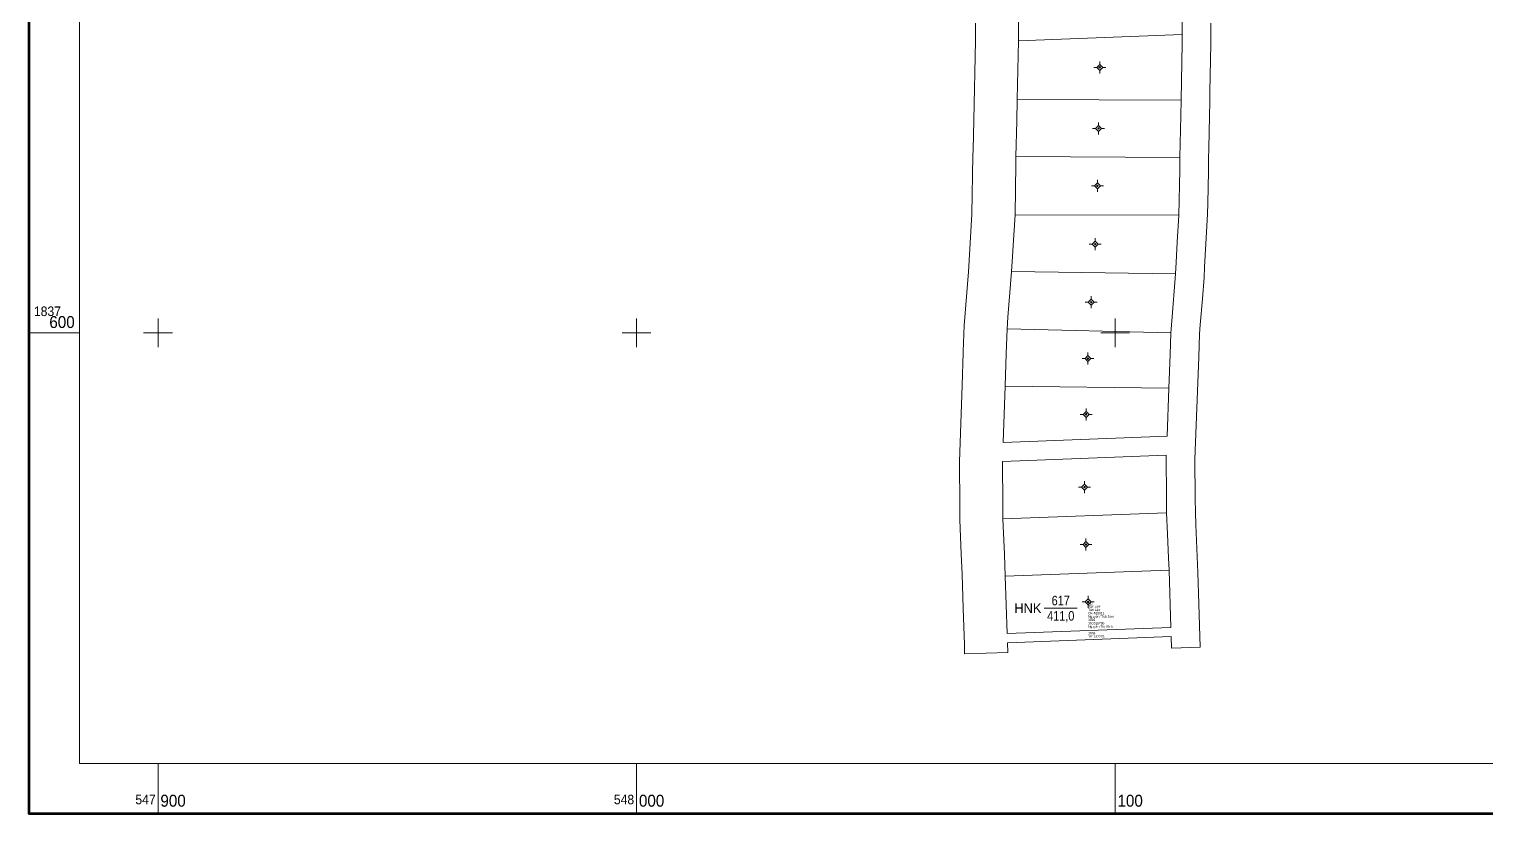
# Model space of a CAD drawing. Header units: metres. Extents: x 547873 to 548420, y 1837499 to 1838035.
# Drawn here: x 547873.1 to 548177.5, y 1837499.4 to 1837663.5 of the extents above; entities that cross this region are included whole.
import ezdxf
from ezdxf.enums import TextEntityAlignment as Align

# ---------------------------------------------------------------- set-up
doc = ezdxf.new("R2010")
doc.units = ezdxf.units.M
doc.header["$LTSCALE"] = 0.2
for name, color, linetype, lineweight in [('10', 7, 'Continuous', 13), ('11', 7, 'Continuous', 13), ('13', 7, 'Continuous', 13), ('23', 7, 'Continuous', 13), ('63', 7, 'Continuous', 13)]:
    doc.layers.add(name, color=color, linetype=linetype, lineweight=lineweight)
for name, color, linetype in [('15', 7, 'Continuous'), ('2', 7, 'Continuous'), ('4', 7, 'Continuous')]:
    doc.layers.add(name, color=color, linetype=linetype)

msp = doc.modelspace()

# ---------------------------------------------------------------- hatches: boundary and pattern name
at = {"layer": '11'}
for points in [[(548096.9398, 1837655.48, 1), (548096.6397, 1837655.48, 1)], [(548096.6898, 1837642.72, 1), (548096.3897, 1837642.72, 1)], [(548096.4698, 1837630.72, 1), (548096.1698, 1837630.72, 1)], [(548095.9998, 1837618.52, 1), (548095.6998, 1837618.52, 1)], [(548095.1698, 1837606.38, 1), (548094.8697, 1837606.38, 1)], [(548094.4898, 1837594.6, 1), (548094.1898, 1837594.6, 1)], [(548094.0798, 1837582.95, 1), (548093.7797, 1837582.95, 1)], [(548093.7698, 1837567.74, 1), (548093.4698, 1837567.74, 1)], [(548094.0698, 1837555.74, 1), (548093.7697, 1837555.74, 1)], [(548094.5098, 1837543.75, 1), (548094.2098, 1837543.75, 1)]]:
    msp.add_hatch(color=256, dxfattribs=at).paths.add_polyline_path(points)

# ---------------------------------------------------------------- linework, layer by layer
at = {"layer": '10'}
for p, q in [((548079.8, 1837661), (548114.02, 1837662.35)), ((548079.54, 1837648.78), (548113.79, 1837648.6)), ((548079.29, 1837636.83), (548113.54, 1837636.65)), ((548079.1, 1837624.69), (548113.32, 1837624.62)), ((548078.37, 1837612.79), (548112.63, 1837612.34)), ((548077.43, 1837600.81), (548111.66, 1837599.98)), ((548077.01, 1837588.82), (548111.23, 1837588.4)), ((548076.46, 1837573.08), (548110.68, 1837574.4)), ((548076.55, 1837561.09), (548110.78, 1837562.38)), ((548077.06, 1837549.1), (548111.29, 1837550.39))]:
    msp.add_line(p, q, dxfattribs=at)
at = {"layer": '11'}
for p, q in [((548096.79, 1837656.73), (548096.79, 1837656.1)), ((548096.16, 1837655.48), (548095.54, 1837655.48)), ((548096.79, 1837654.86), (548096.79, 1837654.23)), ((548098.04, 1837655.48), (548097.42, 1837655.48)), ((548096.54, 1837643.97), (548096.54, 1837643.34)), ((548095.92, 1837642.72), (548095.29, 1837642.72)), ((548096.54, 1837642.1), (548096.54, 1837641.47)), ((548097.79, 1837642.72), (548097.16, 1837642.72)), ((548096.32, 1837631.97), (548096.32, 1837631.34)), ((548095.7, 1837630.72), (548095.07, 1837630.72)), ((548096.32, 1837630.1), (548096.32, 1837629.47)), ((548097.57, 1837630.72), (548096.94, 1837630.72)), ((548095.85, 1837619.77), (548095.85, 1837619.14)), ((548095.22, 1837618.52), (548094.6, 1837618.52)), ((548095.85, 1837617.9), (548095.85, 1837617.27)), ((548097.1, 1837618.52), (548096.48, 1837618.52)), ((548095.02, 1837607.63), (548095.02, 1837607)), ((548094.4, 1837606.38), (548093.77, 1837606.38)), ((548095.02, 1837605.76), (548095.02, 1837605.13)), ((548096.27, 1837606.38), (548095.64, 1837606.38)), ((548094.34, 1837595.85), (548094.34, 1837595.22)), ((548093.72, 1837594.6), (548093.09, 1837594.6)), ((548094.34, 1837593.98), (548094.34, 1837593.35)), ((548095.59, 1837594.6), (548094.96, 1837594.6)), ((548093.3, 1837582.95), (548092.68, 1837582.95)), ((548093.93, 1837584.2), (548093.93, 1837583.58)), ((548095.18, 1837582.95), (548094.56, 1837582.95)), ((548093.93, 1837582.32), (548093.93, 1837581.7)), ((548093, 1837567.74), (548092.37, 1837567.74)), ((548093.62, 1837568.99), (548093.62, 1837568.36)), ((548094.87, 1837567.74), (548094.24, 1837567.74)), ((548093.62, 1837567.12), (548093.62, 1837566.49)), ((548093.3, 1837555.74), (548092.67, 1837555.74)), ((548093.92, 1837556.99), (548093.92, 1837556.36)), ((548095.17, 1837555.74), (548094.54, 1837555.74)), ((548093.92, 1837555.12), (548093.92, 1837554.49)), ((548093.74, 1837543.75), (548093.11, 1837543.75)), ((548094.36, 1837545), (548094.36, 1837544.38)), ((548095.61, 1837543.75), (548094.98, 1837543.75)), ((548094.36, 1837543.12), (548094.36, 1837542.5))]:
    msp.add_line(p, q, dxfattribs=at)
for points in [[(548096.79, 1837656.1), (548096.16, 1837655.48), (548096.79, 1837654.86), (548097.42, 1837655.48)], [(548096.54, 1837643.34), (548095.92, 1837642.72), (548096.54, 1837642.1), (548097.16, 1837642.72)], [(548096.32, 1837631.34), (548095.7, 1837630.72), (548096.32, 1837630.1), (548096.94, 1837630.72)], [(548095.85, 1837619.14), (548095.22, 1837618.52), (548095.85, 1837617.9), (548096.48, 1837618.52)], [(548095.02, 1837607), (548094.4, 1837606.38), (548095.02, 1837605.76), (548095.64, 1837606.38)], [(548094.34, 1837595.22), (548093.72, 1837594.6), (548094.34, 1837593.98), (548094.96, 1837594.6)], [(548093.93, 1837583.58), (548093.3, 1837582.95), (548093.93, 1837582.32), (548094.56, 1837582.95)], [(548093.62, 1837568.36), (548093, 1837567.74), (548093.62, 1837567.12), (548094.24, 1837567.74)], [(548093.92, 1837556.36), (548093.3, 1837555.74), (548093.92, 1837555.12), (548094.54, 1837555.74)], [(548094.36, 1837544.38), (548093.74, 1837543.75), (548094.36, 1837543.12), (548094.98, 1837543.75)]]:
    msp.add_lwpolyline(points, close=True, dxfattribs=at)
for centre in [(548096.7897, 1837655.48), (548096.5397, 1837642.72), (548096.3198, 1837630.72), (548095.8498, 1837618.52), (548095.0197, 1837606.38), (548094.3398, 1837594.6), (548093.9298, 1837582.95), (548093.6198, 1837567.74), (548093.9198, 1837555.74), (548094.3598, 1837543.75)]:
    msp.add_circle(centre, 0.15, dxfattribs=at)
at = {"layer": '13'}
msp.add_line((548085.21, 1837542.43), (548092.07, 1837542.43), dxfattribs=at)
at = {"layer": '23'}
msp.add_line((548079.54, 1837648.78), (548079.8, 1837661), dxfattribs=at)
for points in [[(548114.02, 1837662.35), (548114.02, 1837664.73), (548114.03, 1837670.83), (548114.03, 1837674.23)], [(548079.8, 1837661), (548079.8, 1837664.73), (548079.79, 1837670.83), (548079.79, 1837673.24)], [(548120.02, 1837664.72), (548120.02, 1837662.25), (548119.99, 1837660.47), (548119.82, 1837650.37), (548119.79, 1837648.36), (548119.72, 1837645.27), (548119.58, 1837638.52), (548119.54, 1837636.46), (548119.5, 1837633.74), (548119.38, 1837627.13), (548119.34, 1837624.81), (548118.99, 1837618.61), (548118.72, 1837613.82), (548118.6, 1837611.59), (548118.25, 1837607.09), (548117.81, 1837601.69), (548117.66, 1837599.78), (548117.48, 1837594.89), (548116.69, 1837573.55), (548116.76, 1837565.44), (548116.78, 1837562.4), (548116.89, 1837559.92), (548117.17, 1837553.24), (548117.31, 1837549.88), (548117.52, 1837543.31), (548117.81, 1837534.3), (548111.82, 1837534.08), (548111.73, 1837536.5), (548077.5, 1837535.21), (548077.56, 1837533.19), (548068.56, 1837532.92), (548068.5, 1837534.81), (548068.27, 1837542.34), (548068.04, 1837549.56), (548067.86, 1837553.81), (548067.55, 1837560.91), (548067.53, 1837563.85), (548067.46, 1837573.01), (548068.02, 1837589.06), (548068.26, 1837595.9), (548068.27, 1837596.12), (548068.45, 1837601.55), (548069.35, 1837612.75), (548070.1, 1837624.8), (548070.3, 1837637.09), (548070.32, 1837638.27), (548070.45, 1837644.45), (548070.8, 1837661.01), (548070.8, 1837661.1), (548070.8, 1837664.72)], [(548113.79, 1837648.6), (548113.99, 1837660.57), (548114.02, 1837662.35)], [(548079.29, 1837636.83), (548079.45, 1837644.26), (548079.54, 1837648.78)], [(548113.54, 1837636.65), (548113.72, 1837645.4), (548113.79, 1837648.6)], [(548079.1, 1837624.69), (548079.27, 1837635.35), (548079.29, 1837636.83)], [(548113.32, 1837624.62), (548113.5, 1837634.03), (548113.54, 1837636.65)], [(548078.37, 1837612.79), (548078.5, 1837614.92), (548078.84, 1837620.39), (548079.1, 1837624.69)], [(548112.63, 1837612.34), (548112.76, 1837614.68), (548113, 1837618.95), (548113.32, 1837624.62)], [(548077.43, 1837600.81), (548077.62, 1837603.27), (548078.03, 1837608.4), (548078.37, 1837612.79)], [(548111.66, 1837599.98), (548111.85, 1837602.41), (548112.63, 1837612.34)], [(548077.01, 1837588.82), (548077.25, 1837595.58), (548077.43, 1837600.81)], [(548111.23, 1837588.4), (548111.49, 1837595.49), (548111.66, 1837599.98)], [(548077.01, 1837588.82), (548076.64, 1837577.08), (548110.86, 1837578.4), (548111.23, 1837588.4)], [(548110.68, 1837574.4), (548110.76, 1837565.36), (548110.78, 1837562.38)], [(548076.46, 1837573.08), (548076.53, 1837563.98), (548076.55, 1837561.09)], [(548110.78, 1837562.38), (548110.97, 1837557.93), (548111.18, 1837552.99), (548111.29, 1837550.39)], [(548076.55, 1837561.09), (548076.68, 1837558.1), (548076.87, 1837553.71), (548077.06, 1837549.1)], [(548077.06, 1837549.1), (548077.44, 1837537.11), (548111.67, 1837538.4), (548111.29, 1837550.39)]]:
    msp.add_lwpolyline(points, dxfattribs=at)
at = {"layer": '63'}
for p, q in [((547900, 1837597), (547900, 1837603)), ((548000, 1837597), (548000, 1837603)), ((548100, 1837597), (548100, 1837603)), ((547883.57, 1837600), (547873.07, 1837600)), ((547897, 1837600), (547903, 1837600)), ((547997, 1837600), (548003, 1837600)), ((548097, 1837600), (548103, 1837600)), ((547900, 1837509.94), (547900, 1837499.44)), ((548000, 1837509.94), (548000, 1837499.44)), ((548100, 1837509.94), (548100, 1837499.44))]:
    msp.add_line(p, q, dxfattribs=at)
at = {"layer": '63', "lineweight": 70}
msp.add_lwpolyline([(547873.07, 1838025.96), (548419.85, 1838025.96), (548419.85, 1837499.44), (547873.07, 1837499.44)], close=True, dxfattribs=at)
at = {"layer": '63'}
msp.add_lwpolyline([(547883.57, 1838015.46), (548409.35, 1838015.46), (548409.35, 1837509.94), (547883.57, 1837509.94)], close=True, dxfattribs=at)

# ---------------------------------------------------------------- texts
at = {"layer": '13', "width": 0.85}
msp.add_text('617', height=2, dxfattribs=at).set_placement((548088.64, 1837543.03), align=Align.CENTER)
at = {"layer": '15'}
for s, width, p in [('617', 0.85, (548094.36, 1837543.25)), ('Tân Sơn', 0.85, (548094.36, 1837542.55)), ('Tân Lập', 0.9, (548094.36, 1837541.85)), ('CK 463911', 0.85, (548094.36, 1837541.15)), ('Nguyễn Thái Sơn', 0.9, (548094.36, 1837540.45)), ('1969', 0.85, (548094.36, 1837539.75)), ('191016736', 0.85, (548094.36, 1837539.05)), ('1969', 0.85, (548094.36, 1837536.95)), ('Nguyễn Thị Vỉnh', 0.95, (548094.36, 1837538.35)), ('191182275', 0.85, (548094.36, 1837536.25))]:
    msp.add_text(s, height=0.5, dxfattribs=dict(at, width=width)).set_placement(p)
at = {"layer": '2'}
msp.add_text('HNK', height=2, dxfattribs=at).set_placement((548084.61, 1837541.43), align=Align.RIGHT)
at = {"layer": '4', "width": 0.85}
msp.add_text('411,0', height=2, dxfattribs=at).set_placement((548088.645, 1837539.83), align=Align.CENTER)
at = {"layer": '63', "width": 0.95}
for s, height, p in [('1837', 2, (547874.07, 1837603.5)), ('900', 2.5, (547900.5, 1837500.94)), ('000', 2.5, (548000.5, 1837500.94)), ('100', 2.5, (548100.5, 1837500.94))]:
    msp.add_text(s, height=height, dxfattribs=at).set_placement(p)
for s, height, p in [('600', 2.5, (547882.59, 1837601)), ('547', 2, (547899.51, 1837501.44)), ('548', 2, (547999.5, 1837501.44))]:
    msp.add_text(s, height=height, dxfattribs=at).set_placement(p, align=Align.RIGHT)

doc.saveas('drawing.dxf')
